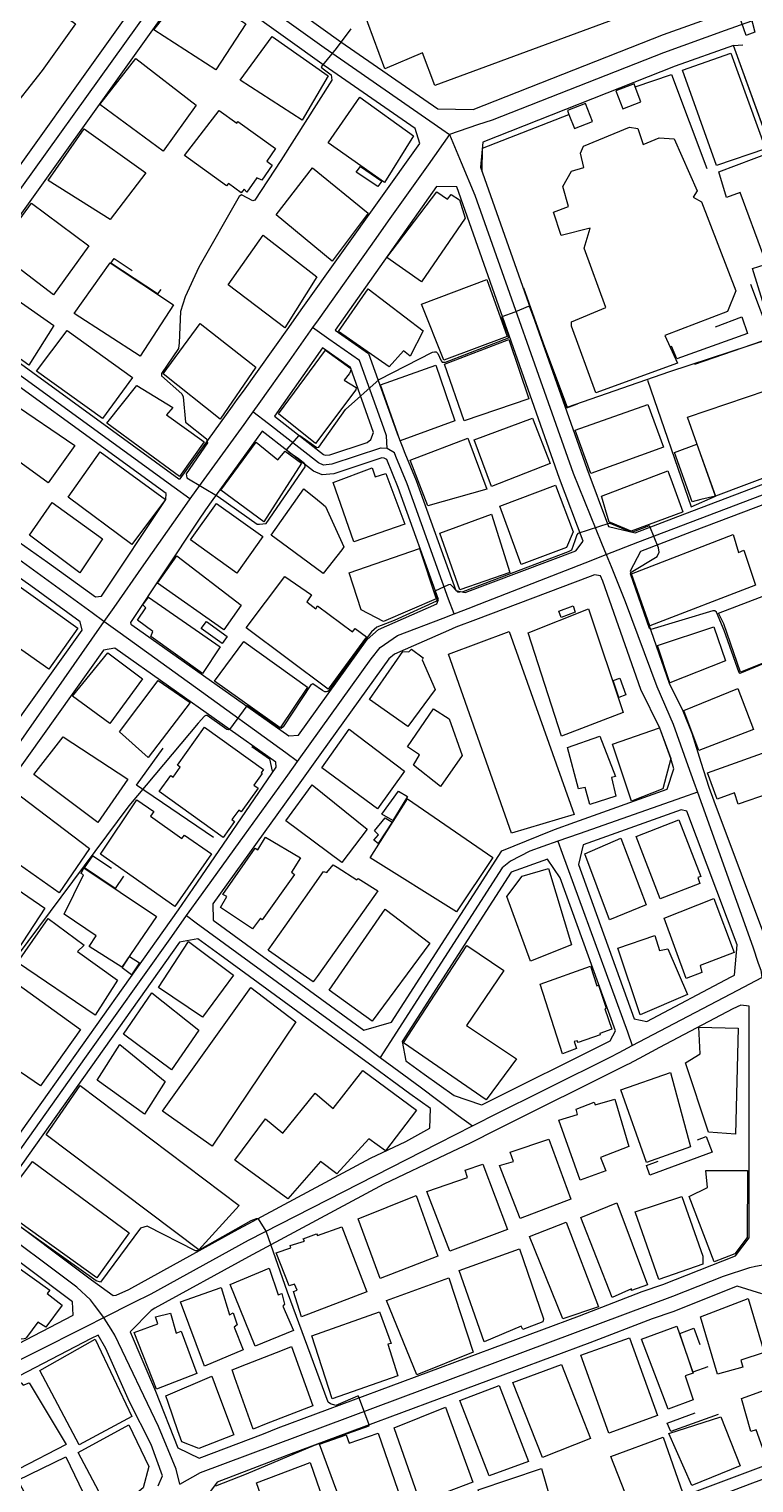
# Model space of a CAD drawing. Header units: millimetres. Extents: x 198785 to 203305, y 542885 to 545889.
# Drawn here: x 202691.4 to 202841.5, y 545394.1 to 545694.9 of the extents above; entities that cross this region are included whole.
import ezdxf

# ---------------------------------------------------------------- set-up
doc = ezdxf.new("R2010")
doc.units = ezdxf.units.MM
for name, pattern in [('FENCE_25K', [54.3, 28.7, -9.2, -16.4]), ('HIDDEN_BULD_25K', [28.8, 18.4, -10.4]), ('HIDDEN_IN_25K', [56.5, 36.5, -20])]:
    doc.linetypes.add(name, pattern=pattern)
for name, color, linetype in [('A0013114', 253, 'Continuous'), ('A0013117', 253, 'Continuous'), ('A0023217', 253, 'Continuous'), ('A0033324', 253, 'Continuous'), ('A0043325', 253, 'Continuous'), ('B0014111', 253, 'Continuous'), ('B0014112', 253, 'Continuous'), ('B0014113', 253, 'Continuous'), ('B0014116', 253, 'Continuous'), ('B0014118', 253, 'Continuous'), ('B0024120', 253, 'Continuous'), ('B0024127', 253, 'Continuous'), ('F0017111', 253, 'Continuous'), ('F0017114', 253, 'Continuous'), ('F0047224', 253, 'Continuous')]:
    doc.layers.add(name, color=color, linetype=linetype)

msp = doc.modelspace()

# ---------------------------------------------------------------- linework, layer by layer
at = {"layer": 'A0013114'}
msp.add_lwpolyline([(202867.13, 545609.73), (202857.78, 545634.9), (202837.28, 545691.47)], dxfattribs=at)
at = {"layer": 'A0013117'}
for points in [[(202807.19, 545769.35), (202760.49, 545753.95), (202756.7, 545748.99), (202753.49, 545744.68), (202750.94, 545741.26), (202735.77, 545720.89), (202733.11, 545714.88), (202733.58, 545708.37), (202756, 545692.26), (202776.08, 545678.4), (202783.36, 545678.26), (202822.76, 545693.76), (202833.84, 545697.68)], [(202674.59, 545645.76), (202719.27, 545708.29), (202719.23, 545711.97), (202704.56, 545721.76), (202702.51, 545723.13), (202698.8, 545725.79), (202675.79, 545742.27), (202673.86, 545741.76), (202629.01, 545678.17), (202629.08, 545677.39), (202673.84, 545645.5), (202674.59, 545645.76)], [(202722.76, 545601.85), (202733.57, 545616.86), (202734.55, 545618.23), (202735.81, 545620), (202745.19, 545633.16), (202747.79, 545636.81), (202772.33, 545671.24), (202771.41, 545674.33), (202752.54, 545687.35), (202727.59, 545705.28), (202724.25, 545704.93), (202677.77, 545639.9), (202675.92, 545637.38), (202676.44, 545635.25), (202707.93, 545612.36), (202722.42, 545601.83), (202722.76, 545601.85)], [(202837.28, 545691.47), (202825.21, 545687.2), (202785.35, 545671.52), (202784.9, 545666.29), (202806.88, 545603.98), (202811.39, 545591.99), (202816.95, 545590.68), (202827.17, 545594.58), (202867.13, 545609.73)], [(202781.72, 545578.29), (202804.66, 545586.93), (202806.14, 545588.9), (202801.25, 545601.93), (202779.97, 545662.24), (202775.82, 545662.33), (202754.82, 545632.58), (202761.72, 545627.74), (202766.96, 545613.13), (202767.65, 545611.19), (202768.68, 545608.59), (202769.27, 545607.12), (202771.57, 545601.5), (202779.79, 545578.73), (202781.72, 545578.29)], [(202706.43, 545577.53), (202719.78, 545597.54), (202719.82, 545598.77), (202674.01, 545632.07), (202672.02, 545632.02), (202658.33, 545612.76), (202659.04, 545610.31), (202659.16, 545610.21), (202669.06, 545602.97), (202678.56, 545596.32), (202684.67, 545592.04), (202695.3, 545584.6), (202705.22, 545577.39), (202706.43, 545577.53)], [(202762.78, 545611.43), (202757.97, 545624.87), (202752.22, 545628.9), (202742.26, 545614.79), (202752.43, 545606.86), (202752.77, 545606.71), (202753.69, 545606.8), (202761.42, 545609.35), (202762.23, 545609.94), (202762.78, 545611.43)], [(202747.22, 545548.82), (202761.47, 545568.62), (202763.81, 545570.69), (202775.85, 545575.97), (202776.2, 545576.89), (202767.83, 545600.06), (202765.48, 545605.83), (202764.98, 545606.12), (202764.48, 545606.15), (202754.51, 545602.86), (202752.09, 545602.63), (202750.35, 545603.42), (202739.73, 545611.69), (202729.17, 545597.05), (202727.98, 545595.41), (202726.55, 545593.27), (202712.42, 545572.11), (202712.5, 545571.79), (202712.75, 545571.59), (202745.2, 545548.64), (202747.22, 545548.82)], [(202869.98, 545606.53), (202828.59, 545590.84), (202817.99, 545586.8), (202815.85, 545582.75), (202823.99, 545559.54), (202826.81, 545553.81), (202828.66, 545549.19), (202830.53, 545543.19), (202832.14, 545538.05), (202833.2, 545535.23), (202844.55, 545505), (202847.64, 545504.32), (202858.85, 545508.88), (202899.06, 545523.66)], [(202667.63, 545521.78), (202702.43, 545570.53), (202702.06, 545572.27), (202691.81, 545579.72), (202681.57, 545586.89), (202679.53, 545586.64), (202645.54, 545538.96), (202645.78, 545536.02), (202666.23, 545521.57), (202667.63, 545521.78)], [(202760.77, 545487.75), (202766.48, 545489.44), (202789.32, 545524.85), (202797, 545527.97), (202800.24, 545529.29), (202804.42, 545530.78), (202823.57, 545537.62), (202824.9, 545541.86), (202824.32, 545543.97), (202822.01, 545550.26), (202818.08, 545558.21), (202810.22, 545580.69), (202809.72, 545581.74), (202808.53, 545581.99), (202807.57, 545581.61), (202783.87, 545572.69), (202779.79, 545571.15), (202778.27, 545570.48), (202767.08, 545565.58), (202765.95, 545564.57), (202752.01, 545545.21), (202747.48, 545538.91), (202729.48, 545513.9), (202729.56, 545510.52), (202760.77, 545487.75)], [(202679.22, 545454.75), (202681.43, 545455), (202719.38, 545508.38), (202722.4, 545512.63), (202725.45, 545517.09), (202742.58, 545542.19), (202742.52, 545543.19), (202709.19, 545566.77), (202706.85, 545566.39), (202672.14, 545517.77), (202668.87, 545513.19), (202659.75, 545500.42), (202646.09, 545481.65), (202645.93, 545478.11), (202679.22, 545454.75)], [(202819.33, 545489.54), (202836.76, 545498.78), (202837.49, 545499.15), (202838, 545505.38), (202827.6, 545533.09), (202826.47, 545533.35), (202806.15, 545526.09), (202805.21, 545522.05), (202816.71, 545490.09), (202819.33, 545489.54)], [(202785.16, 545472.29), (202811.73, 545485.52), (202812.82, 545487.61), (202801.42, 545519.3), (202798.79, 545523.15), (202791.23, 545520.42), (202768.66, 545485.44), (202769.45, 545481.41), (202773.21, 545478.66), (202779.46, 545474.21), (202784.89, 545472.36), (202785.16, 545472.29)], [(202709.51, 545432.95), (202712.07, 545434.09), (202734, 545446.15), (202762.16, 545461.25), (202769.42, 545464.7), (202774.41, 545467.48), (202774.53, 545471.58), (202770.28, 545474.6), (202766.61, 545477.29), (202762.7, 545480.15), (202758.61, 545483.14), (202733.49, 545501.46), (202730.97, 545503.31), (202726.36, 545506.67), (202722.57, 545505.96), (202684.28, 545452.12), (202684.61, 545450.86), (202704.38, 545436.07), (202708.88, 545432.89), (202709.51, 545432.95)], [(202726.64, 545399.17), (202740, 545404.24), (202743.05, 545405.49), (202805.4, 545428.67), (202818.4, 545433.66), (202822.64, 545435.1), (202837.7, 545441.1), (202840.5, 545444.79), (202840.51, 545492.75), (202838.8, 545492.93), (202837.15, 545492.19), (202821.96, 545484.14), (202817.72, 545481.9), (202815.55, 545480.73), (202815.36, 545480.63), (202788.33, 545467.17), (202782.73, 545464.38), (202777.66, 545461.97), (202764.87, 545455.89), (202736.86, 545440.88), (202717.46, 545430.21), (202716.75, 545429.78), (202712.39, 545425.36), (202717.59, 545413.07), (202722.22, 545401.33), (202726.64, 545399.17)], [(202588.41, 545397.62), (202611.53, 545397.85), (202634.22, 545398.03), (202635.2, 545398.13), (202639.23, 545398.52), (202645.44, 545400.08), (202700.59, 545428.81), (202700.43, 545431.53), (202681.17, 545445.94), (202678.71, 545447.78), (202676.4, 545449.4), (202642.24, 545473.37), (202642.05, 545473.49), (202639.73, 545473.35), (202608.38, 545428.66), (202604.75, 545423.49), (202587.58, 545399.01), (202587.62, 545398.39), (202588.41, 545397.62)], [(202843.13, 545433.2), (202838.02, 545434.76), (202824.72, 545429.47), (202820.44, 545428.01), (202807.52, 545423.05), (202745.17, 545399.87), (202730.42, 545394.23), (202727.56, 545390.42), (202727.56, 545389.98), (202738.75, 545360.72)], [(202718.19, 545393.5), (202719.06, 545395.56), (202716.71, 545402.01), (202712.25, 545410.87), (202707.37, 545421.89), (202705.76, 545424.67), (202704.29, 545423.98), (202644.65, 545392.91)], [(202738.75, 545360.72), (202741.11, 545359.88), (202762.74, 545368.08), (202766.93, 545369.67), (202771.91, 545371.4), (202782.28, 545375), (202794.24, 545379.72), (202797.53, 545381.02), (202800.33, 545382), (202823.93, 545390.3), (202827.19, 545391.45), (202829.76, 545392.42), (202852.94, 545401.14)]]:
    msp.add_lwpolyline(points, dxfattribs=at)
at = {"layer": 'A0023217'}
for points in [[(202928.03, 545729.5), (202925.34, 545728.45), (202869.1, 545706.55), (202852.85, 545700.75), (202835.56, 545694.57), (202822.76, 545690), (202787.3, 545676.05), (202784.31, 545675.04), (202778.49, 545673.07)], [(202673.5, 545639.06), (202675.25, 545641.62), (202676.8, 545643.89), (202721.76, 545706.61), (202723.28, 545708.73), (202724.86, 545710.91)], [(202724.86, 545710.91), (202730.59, 545706.83), (202752.54, 545691.05), (202776.92, 545674.16), (202778.49, 545673.07)], [(202778.49, 545673.07), (202774.06, 545666.83), (202765.79, 545655.18), (202763.23, 545651.57), (202751.27, 545634.71), (202750.14, 545633.11)], [(202778.49, 545673.07), (202780.93, 545667.26), (202783.75, 545660.54), (202804.06, 545602.98), (202809.95, 545588.54), (202810.92, 545586.18)], [(202724.7, 545597.7), (202721.5, 545600.03), (202673.91, 545634.62), (202673.5, 545639.06)], [(202750.14, 545633.11), (202748.67, 545631.05), (202745.26, 545626.24), (202739, 545617.42), (202737.8, 545615.72)], [(202765.58, 545608.09), (202765.43, 545610.74), (202764.87, 545612.28), (202759.84, 545626.31), (202753.52, 545630.74), (202750.14, 545633.11)], [(202737.8, 545615.72), (202736.73, 545614.21), (202735.9, 545613.05), (202725.97, 545599.44), (202724.7, 545597.7)], [(202765.58, 545608.09), (202764.36, 545608.16), (202764.22, 545608.17), (202754.1, 545604.83), (202752.43, 545604.67), (202751.39, 545605.14), (202740.99, 545613.24), (202737.8, 545615.72)], [(202810.92, 545586.18), (202817.47, 545588.74), (202868.55, 545608.13), (202885.12, 545614.42)], [(202779.42, 545573.88), (202778.31, 545576.94), (202769.7, 545600.78), (202767.38, 545606.48), (202767.08, 545607.21), (202765.58, 545608.09)], [(202724.7, 545597.7), (202723.12, 545595.44), (202715.14, 545584.03), (202708.98, 545575.23), (202706.95, 545572.33)], [(202706.95, 545572.33), (202704.48, 545574.12), (202683.16, 545589.53), (202680.5, 545591.45)], [(202779.42, 545573.88), (202782.9, 545575.21), (202783.36, 545575.39), (202806.58, 545584.48), (202810.92, 545586.18)], [(202810.92, 545586.18), (202811.92, 545583.71), (202814.88, 545576.46), (202821.38, 545558.86), (202824.78, 545551.1), (202827.84, 545542.55), (202829.08, 545539.08), (202829.82, 545537.02)], [(202747.05, 545543.36), (202749.65, 545546.99), (202762.25, 545564.57), (202764.15, 545566.94), (202767.74, 545569.41), (202777.15, 545573.01), (202779.42, 545573.88)], [(202706.95, 545572.33), (202704.4, 545568.69), (202685.08, 545541.06), (202669.8, 545519.85), (202668.24, 545517.69)], [(202747.05, 545543.36), (202744.62, 545545.11), (202725.88, 545558.66), (202710.29, 545569.92), (202706.95, 545572.33)], [(202724.03, 545511.46), (202727.13, 545515.76), (202736.03, 545528.09), (202745.02, 545540.55), (202747.05, 545543.36)], [(202829.82, 545537.02), (202826.72, 545535.93), (202805.3, 545528.4), (202800.88, 545526.85)], [(202829.82, 545537.02), (202830.78, 545534.31), (202841.26, 545505), (202842.4, 545501.65), (202842.92, 545500.15), (202843.15, 545498.62)], [(202800.88, 545526.85), (202797.82, 545525.77), (202795.11, 545524.82), (202791.12, 545522.74), (202789.42, 545521.31), (202765.53, 545484.27), (202764.15, 545482.13)], [(202800.88, 545526.85), (202801.79, 545524.35), (202815.3, 545487.41), (202816.33, 545484.58)], [(202680.44, 545450.16), (202682.18, 545452.61), (202703.01, 545481.9), (202720.98, 545507.17), (202724.03, 545511.46)], [(202724.03, 545511.46), (202726.06, 545509.98), (202759.69, 545485.44), (202760.77, 545484.65), (202764.15, 545482.13)], [(202816.33, 545484.58), (202820.65, 545486.84), (202838.15, 545496), (202843.15, 545498.62)], [(202783.22, 545467.95), (202785.16, 545468.94), (202786.75, 545469.73), (202811.73, 545482.17), (202813.61, 545483.16), (202816.33, 545484.58)], [(202764.15, 545482.13), (202767.98, 545479.28), (202772.4, 545476), (202780.31, 545470.12), (202783.22, 545467.95)], [(202706.93, 545428.28), (202713.09, 545431.38), (202716.75, 545433.22), (202736.86, 545444.28), (202776.24, 545464.38), (202783.22, 545467.95)], [(202706.93, 545428.28), (202705, 545430.86), (202704.16, 545431.99), (202701.33, 545434.58), (202682.86, 545448.36), (202680.44, 545450.16)], [(202722.65, 545393.83), (202726.95, 545396.26), (202824.72, 545432.7), (202835.17, 545436.85), (202840.65, 545438.67), (202841.84, 545438.9), (202844.5, 545439.42), (202845.05, 545439.44)], [(202642.23, 545395.86), (202645.13, 545397.31), (202681.43, 545415.45), (202703.44, 545426.53), (202706.93, 545428.28)], [(202722.65, 545393.83), (202721.92, 545396.92), (202718.22, 545405.77), (202709.23, 545424.67), (202708.44, 545425.92), (202707, 545428.19), (202706.93, 545428.28)], [(202828.04, 545389.12), (202830.72, 545390.13), (202841.3, 545394.08), (202855.27, 545399.3), (202859.03, 545400.7)]]:
    msp.add_lwpolyline(points, dxfattribs=at)
at = {"layer": 'A0033324', "linetype": 'HIDDEN_IN_25K', "flags": 128}
msp.add_lwpolyline([(202870.75, 545611.48), (202867.13, 545609.73), (202857.78, 545634.9), (202837.28, 545691.47), (202841.44, 545691.74), (202855.96, 545651.64), (202861.53, 545636.28), (202870.75, 545611.48)], dxfattribs=at)
at = {"layer": 'A0043325'}
msp.add_lwpolyline([(202840.02, 545693.63), (202839.91, 545693.59), (202837.94, 545699.07), (202837.99, 545699.09), (202840.27, 545699.85), (202841.71, 545694.25), (202840.02, 545693.63)], dxfattribs=at)
at = {"layer": 'B0014111'}
for points in [[(202828.98, 545703.01), (202775.47, 545683.22), (202772.86, 545689.96), (202765.1, 545686.65), (202756.89, 545708.95), (202818.27, 545731.5), (202828.98, 545703.01)], [(202701.09, 545695.96), (202694.13, 545686.32), (202686.77, 545676.96), (202678.09, 545664.82), (202674.83, 545667.44), (202674.25, 545666.63), (202662.03, 545675.41), (202665.96, 545681.17), (202669.36, 545678.82), (202672.14, 545682.84), (202670.49, 545683.84), (202672.76, 545687.07), (202672.04, 545687.57), (202678.13, 545696.67), (202679.79, 545695.46), (202686.98, 545706.1), (202701.09, 545695.96)], [(202843.92, 545670.12), (202833.78, 545666.63), (202826.69, 545686.38), (202836.72, 545689.92), (202843.92, 545670.12)], [(202817.48, 545674.32), (202818.55, 545670.99), (202821.9, 545672.41), (202824.99, 545672.21), (202829.73, 545661.44), (202828.94, 545660.14), (202830.66, 545659.16), (202837.77, 545640.72), (202836.01, 545636.43), (202823.03, 545631.51), (202825.71, 545625.78), (202808.75, 545619.61), (202803.71, 545633.44), (202803.77, 545634.34), (202810.83, 545637.25), (202806.37, 545649.56), (202807.6, 545653.68), (202801.59, 545652.18), (202799.98, 545657), (202803.11, 545658.2), (202801.97, 545662.28), (202803.74, 545665.52), (202806.3, 545666.25), (202805.62, 545669.23), (202806.24, 545670.64), (202815.77, 545674.6), (202817.48, 545674.32)], [(202845.18, 545669.46), (202851.85, 545650.96), (202843.56, 545647.86), (202838.68, 545661.06), (202835.79, 545660.07), (202834.23, 545665.35), (202845.18, 545669.46)], [(202775.87, 545661.2), (202778.05, 545659.72), (202778.8, 545660.64), (202780.54, 545659.56), (202781.76, 545655.78), (202772.66, 545642.57), (202765.5, 545647.63), (202775.87, 545661.2)], [(202856.3, 545635.75), (202845.33, 545631.97), (202841.23, 545645.37), (202851.7, 545648.64), (202856.3, 545635.75)], [(202759.11, 545620.23), (202750.74, 545609.17), (202743.09, 545615.25), (202752.82, 545628.45), (202758.03, 545624.66), (202758.01, 545624.03), (202757.68, 545623.52), (202756.71, 545622.23), (202759.14, 545620.71), (202759.11, 545620.23)], [(202865.61, 545610.29), (202833.58, 545598.27), (202827.72, 545614.56), (202848.11, 545621.46), (202847.64, 545623.1), (202859.99, 545627.59), (202865.61, 545610.29)], [(202830.5, 545597.52), (202828.73, 545597.09), (202825.09, 545607.29), (202829.68, 545609.02), (202833.53, 545598.26), (202830.5, 545597.52)], [(202826.7, 545594.94), (202816.07, 545590.98), (202811.79, 545592.78), (202811.55, 545592.88), (202810.79, 545595.41), (202810, 545598.01), (202809.93, 545598.25), (202823.68, 545603.5), (202823.9, 545602.9), (202824.57, 545601.07), (202826.8, 545594.98), (202826.7, 545594.94)], [(202802.7, 545587.61), (202793.33, 545584.1), (202788.9, 545596.17), (202800.41, 545600.51), (202804.08, 545590.87), (202802.7, 545587.61)], [(202706.62, 545589.4), (202701.93, 545582.36), (202691.57, 545590.18), (202696.23, 545596.94), (202706.62, 545589.4)], [(202837.19, 545590.3), (202838.29, 545586.59), (202839.38, 545587.08), (202841.8, 545579.8), (202819.98, 545571.41), (202816.16, 545582.18), (202837.19, 545590.3)], [(202735.34, 545575.69), (202731.74, 545570.58), (202718.05, 545580.21), (202722.03, 545585.87), (202735.34, 545575.69)], [(202814.41, 545553.48), (202801.69, 545548.62), (202794.74, 545569.97), (202807.23, 545574.93), (202814.41, 545553.48)], [(202740.41, 545527.66), (202747.66, 545523.39), (202745.78, 545520.42), (202746.41, 545519.97), (202739.73, 545510.57), (202739.33, 545510.9), (202737.72, 545508.73), (202731.09, 545513.15), (202732.4, 545515.43), (202731.58, 545515.82), (202738.25, 545525.42), (202738.82, 545525.05), (202740.41, 545527.66)], [(202830.75, 545499.69), (202827.5, 545498.48), (202822.89, 545510.94), (202833.23, 545515.02), (202837.39, 545503.86), (202830.36, 545501.14), (202830.75, 545499.69)], [(202821.01, 545507.35), (202821.96, 545504.27), (202823.69, 545504.61), (202827.75, 545495.15), (202817.95, 545490.93), (202813.3, 545504.71), (202821.01, 545507.35)], [(202807.66, 545500.97), (202808.99, 545496.95), (202809.34, 545497.1), (202810.9, 545492.31), (202810.63, 545492.2), (202812.1, 545487.94), (202809.58, 545487.09), (202809.69, 545486.8), (202805.13, 545485.2), (202804.93, 545485.57), (202804.32, 545485.42), (202804.8, 545483.99), (202801.9, 545482.84), (202797.23, 545497.28), (202807.66, 545500.97)], [(202838.26, 545488.18), (202837.72, 545466.25), (202832.08, 545466.63), (202827.33, 545480.97), (202830.37, 545482.89), (202830.09, 545488.4), (202838.26, 545488.18)], [(202828.37, 545463.64), (202819.29, 545460.35), (202813.94, 545475.43), (202824.22, 545478.97), (202828.37, 545463.64)], [(202812.74, 545473.48), (202815.61, 545463.71), (202809.72, 545461.38), (202810.82, 545458.66), (202805.54, 545456.73), (202801.12, 545469.12), (202805, 545470.33), (202804.73, 545471.41), (202808.44, 545472.84), (202808.67, 545472.29), (202812.74, 545473.48)], [(202803.6, 545452.81), (202793.11, 545448.76), (202788.81, 545459.74), (202791.76, 545460.59), (202791.07, 545462.51), (202799.03, 545465.17), (202803.6, 545452.81)], [(202837.56, 545441.47), (202833.25, 545439.8), (202828.09, 545453.37), (202831.9, 545455.22), (202831.58, 545458.69), (202840.16, 545458.72), (202840.1, 545444.86), (202837.56, 545441.47)], [(202830.94, 545439.31), (202821.8, 545436.15), (202816.93, 545450.16), (202826.55, 545453.34), (202830.91, 545441), (202830.94, 545439.31)], [(202839.23, 545418.05), (202833.97, 545416.61), (202830.42, 545428.43), (202840.32, 545432.27), (202843.6, 545421.07), (202838.8, 545419.48), (202839.23, 545418.05)], [(202828.94, 545411.25), (202823.74, 545409.36), (202818.25, 545423.82), (202825.52, 545426.51), (202828.91, 545416.81), (202827.25, 545416.22), (202828.94, 545411.25)], [(202712.72, 545407.85), (202701.81, 545401.93), (202693.65, 545417.31), (202705.15, 545423.79), (202712.72, 545407.85)], [(202847.46, 545414.65), (202848.62, 545410.9), (202850.19, 545411.42), (202852.47, 545404.19), (202850.33, 545400.55), (202844.29, 545398.52), (202841.95, 545405.05), (202840.87, 545404.7), (202838.92, 545411.54), (202847.46, 545414.65)], [(202714.21, 545392.37), (202707.67, 545388.95), (202701.59, 545400.35), (202712.08, 545406.07), (202716.22, 545397.51), (202715.07, 545393.07), (202714.21, 545392.37)], [(202707.47, 545385.65), (202702.63, 545380.05), (202692.66, 545388.16), (202689.1, 545394.67), (202699.07, 545399.45), (202704.41, 545388.32), (202707.47, 545385.65)]]:
    msp.add_lwpolyline(points, dxfattribs=at)
at = {"layer": 'B0014112'}
for points in [[(202712.87, 545622.8), (202706.65, 545614.29), (202693.02, 545624.09), (202699.35, 545632.49), (202712.87, 545622.8)], [(202727.68, 545609.48), (202722.56, 545602.33), (202707.52, 545613.34), (202713.77, 545621.15), (202721.2, 545616.58), (202719.91, 545615.07), (202727.68, 545609.48)], [(202719.67, 545597.58), (202712.7, 545588.23), (202699.56, 545598.07), (202706.14, 545607.39), (202719.67, 545597.58)], [(202739.81, 545589.93), (202734.48, 545582.33), (202724.88, 545589.24), (202730.23, 545596.75), (202739.81, 545589.93)], [(202848.6, 545565.76), (202838.69, 545561.81), (202835.28, 545571.86), (202834.19, 545574.04), (202844.1, 545577.85), (202845.16, 545575.63), (202848.6, 545565.76)], [(202835.63, 545564.18), (202824.12, 545559.61), (202821.54, 545567.32), (202833.21, 545571.24), (202835.63, 545564.18)], [(202714.91, 545560.43), (202708.15, 545551.2), (202700.41, 545556.89), (202707.79, 545565.85), (202714.91, 545560.43)], [(202724.83, 545555.53), (202716.12, 545544.18), (202710.17, 545549.5), (202718.15, 545560.12), (202724.83, 545555.53)], [(202841.39, 545549.98), (202830.13, 545545.65), (202826.97, 545553.89), (202838.16, 545558.46), (202841.39, 545549.98)], [(202822.67, 545537.68), (202816.16, 545535.11), (202812.21, 545546.94), (202821.95, 545550.28), (202824.31, 545543.97), (202822.67, 545537.68)], [(202812.01, 545540), (202812.92, 545536.19), (202807.52, 545534.42), (202806.56, 545537.96), (202805.17, 545537.67), (202802.89, 545546.26), (202809.62, 545548.61), (202812.82, 545540.26), (202812.01, 545540)], [(202849.91, 545537.96), (202844.88, 545536.07), (202844.68, 545536.74), (202838.22, 545534.55), (202837.47, 545536.89), (202833.9, 545535.54), (202831.92, 545540.98), (202847.16, 545546.44), (202849.91, 545537.96)], [(202761.42, 545529.33), (202756.2, 545522.42), (202744.6, 545531.08), (202750.08, 545538.52), (202761.42, 545529.33)], [(202830.33, 545518.13), (202822.09, 545514.93), (202817.15, 545527.84), (202825.95, 545531.26), (202830.49, 545519.57), (202829.87, 545519.33), (202830.33, 545518.13)], [(202819.21, 545513.68), (202811.6, 545510.6), (202806.53, 545524.25), (202813.95, 545527.49), (202819.21, 545513.68)], [(202709.76, 545498.07), (202705.14, 545490.87), (202689.07, 545501.76), (202695.38, 545510.83), (202702.84, 545505.33), (202701.51, 545504), (202709.76, 545498.07)], [(202733.77, 545499.17), (202727.36, 545490.43), (202718.26, 545496.55), (202724.45, 545506.13), (202733.77, 545499.17)], [(202726.6, 545487.76), (202720.94, 545479.54), (202710.98, 545486.96), (202716.88, 545495.51), (202726.6, 545487.76)], [(202819.45, 545435.06), (202816.19, 545433.91), (202816.13, 545434.21), (202812.14, 545432.46), (202805.69, 545448.99), (202813.1, 545452.02), (202819.45, 545435.06)], [(202809.31, 545430.52), (202801.95, 545428.04), (202795.07, 545445.07), (202802.62, 545448), (202809.31, 545430.52)], [(202698.3, 545430.87), (202694.93, 545426.28), (202693.29, 545427.36), (202690.94, 545424.14), (202690.71, 545423.97), (202690.44, 545423.89), (202689.96, 545423.85), (202689.41, 545423.98), (202677.59, 545432.46), (202684.26, 545442.16), (202695.74, 545433.95), (202695.18, 545433.28), (202698.3, 545430.87)], [(202797.78, 545427.38), (202793.66, 545425.85), (202793.33, 545426.48), (202785.68, 545423.28), (202780.5, 545438.03), (202792.98, 545442.5), (202797.96, 545428.06), (202797.78, 545427.38)], [(202794.81, 545398.52), (202786.69, 545395.56), (202780.59, 545411.12), (202788.76, 545414.22), (202794.81, 545398.52)], [(202838.63, 545397.59), (202828.65, 545393.58), (202823.9, 545404.32), (202834.65, 545407.77), (202838.63, 545397.59)], [(202826.72, 545392.13), (202816.32, 545388.28), (202811.87, 545399.57), (202822.73, 545403.56), (202826.72, 545392.13)], [(202800.51, 545386.79), (202794.12, 545384.66), (202793.75, 545386.09), (202791.54, 545385.46), (202791.99, 545384.07), (202788.8, 545383.1), (202787.55, 545386.59), (202786.4, 545386.33), (202784.44, 545392.63), (202797.53, 545397.03), (202800.51, 545386.79)]]:
    msp.add_lwpolyline(points, dxfattribs=at)
at = {"layer": 'B0014113'}
for points in [[(202736.34, 545695.99), (202730.14, 545686.42), (202717.29, 545694.73), (202724.5, 545703.9), (202736.34, 545695.99)], [(202753.4, 545685.19), (202747.97, 545676.03), (202735.18, 545684.34), (202741.78, 545693.37), (202753.4, 545685.19)], [(202726.05, 545679.16), (202719.18, 545669.65), (202706.08, 545679.27), (202713.57, 545688.8), (202726.05, 545679.16)], [(202771.04, 545672.78), (202765.05, 545663.12), (202753.36, 545671.33), (202759.92, 545680.83), (202771.04, 545672.78)], [(202730.81, 545678.04), (202734.44, 545675.41), (202734.66, 545675.76), (202742.44, 545670.21), (202740.68, 545667.57), (202741.8, 545666.71), (202739.61, 545663.64), (202738.57, 545664.14), (202736.53, 545661.14), (202736, 545661.73), (202735.36, 545661.03), (202732.75, 545662.94), (202732.34, 545662.43), (202723.62, 545668.71), (202730.81, 545678.04)], [(202715.6, 545665.14), (202708.22, 545655.48), (202695.43, 545663.53), (202702.85, 545674.25), (202715.6, 545665.14)], [(202761.67, 545656.8), (202754.21, 545646.86), (202742.61, 545656.43), (202750.11, 545666.2), (202761.67, 545656.8)], [(202703.84, 545650.07), (202696.54, 545639.9), (202684.63, 545648.93), (202691.92, 545658.89), (202703.84, 545650.07)], [(202751.03, 545643.6), (202744.38, 545633.05), (202732.67, 545641.98), (202739.94, 545652.26), (202751.03, 545643.6)], [(202721.35, 545637.84), (202714.42, 545627.22), (202700.76, 545636.02), (202708.23, 545646.55), (202721.35, 545637.84)], [(202696.59, 545633.56), (202691.38, 545625.37), (202677.16, 545635.58), (202682.45, 545643.42), (202696.59, 545633.56)], [(202790.42, 545631.31), (202777.3, 545626.37), (202772.7, 545637.98), (202786.19, 545643.05), (202790.42, 545631.31)], [(202773.05, 545632.44), (202770.36, 545627.18), (202768.95, 545628.29), (202766.02, 545624.97), (202755.48, 545632.31), (202761.67, 545641.13), (202773.05, 545632.44)], [(202738.36, 545624.9), (202730.98, 545614.14), (202719.18, 545623.58), (202726.84, 545633.95), (202738.36, 545624.9)], [(202794.9, 545618.4), (202781.52, 545613.82), (202777.43, 545625.54), (202790.79, 545630.64), (202794.9, 545618.4)], [(202779.57, 545613.85), (202768.27, 545609.7), (202764.19, 545621.27), (202775.66, 545625.35), (202779.57, 545613.85)], [(202700.94, 545608.7), (202695.38, 545600.99), (202682.92, 545610.07), (202687.74, 545617.66), (202700.94, 545608.7)], [(202822.76, 545608.38), (202807.71, 545602.9), (202804.52, 545611.9), (202819.56, 545617.24), (202822.76, 545608.38)], [(202799.29, 545604.99), (202787.18, 545600.21), (202783.6, 545609.89), (202795.66, 545614.35), (202799.29, 545604.99)], [(202738.45, 545609.45), (202742.97, 545605.79), (202744.47, 545607.58), (202747.83, 545605.04), (202740.07, 545592.93), (202731.13, 545599.49), (202738.45, 545609.45)], [(202786.21, 545599.69), (202773.99, 545596.25), (202770.37, 545605.72), (202782.25, 545610.22), (202786.21, 545599.69)], [(202762.5, 545604.09), (202763.13, 545602.27), (202765.32, 545602.91), (202769.21, 545592.48), (202758.68, 545588.8), (202754.43, 545601.04), (202762.5, 545604.09)], [(202756.18, 545587.15), (202752.36, 545582.25), (202743.62, 545588.68), (202741.6, 545590.17), (202748.32, 545599.78), (202751.18, 545597.46), (202751.92, 545596.86), (202752.81, 545596.13), (202756.64, 545587.74), (202756.18, 545587.15)], [(202790.96, 545582.42), (202780.63, 545578.88), (202776.46, 545590.56), (202787.18, 545594.49), (202790.96, 545582.42)], [(202701.56, 545570.92), (202695.52, 545562.45), (202674, 545577.56), (202680.06, 545586.27), (202701.56, 545570.92)], [(202775.73, 545577.01), (202764.85, 545572.3), (202760.23, 545574.71), (202757.7, 545582.35), (202772.27, 545587.41), (202775.73, 545577.01)], [(202748.92, 545576.37), (202750.79, 545574.96), (202751.19, 545575.52), (202758.38, 545570.19), (202758.95, 545570.85), (202761.31, 545569.17), (202753.39, 545558.32), (202736.4, 545571), (202744.37, 545581.65), (202749.95, 545577.86), (202748.92, 545576.37)], [(202731, 545567.09), (202727.33, 545561.52), (202716.68, 545569.18), (202717.07, 545570.27), (202713.87, 545572.56), (202715.63, 545575.16), (202715.03, 545575.77), (202716.14, 545577.35), (202731, 545567.09)], [(202804.26, 545532.37), (202791.29, 545528.53), (202778.3, 545565.52), (202790.82, 545570.27), (202804.26, 545532.37)], [(202749.12, 545558.71), (202743.41, 545550.31), (202729.83, 545559.98), (202735.91, 545568.18), (202749.12, 545558.71)], [(202770.61, 545566.61), (202773.02, 545564.79), (202772.83, 545564.41), (202775.52, 545558.21), (202769.84, 545550.58), (202761.91, 545556.15), (202768.81, 545566.13), (202770.04, 545566.02), (202770.61, 545566.61)], [(202781.11, 545544.57), (202776.61, 545538.15), (202771.02, 545542.58), (202772.24, 545544.74), (202769.76, 545546.36), (202775.18, 545554.21), (202778.4, 545552.18), (202781.11, 545544.57)], [(202739.73, 545540.86), (202738, 545538.46), (202738.86, 545537.84), (202735.34, 545532.94), (202734.86, 545533.29), (202733.44, 545531.31), (202733.97, 545530.92), (202731.6, 545527.64), (202718.41, 545537.14), (202720.8, 545540.46), (202721.26, 545540.12), (202722.75, 545542.18), (202722.18, 545542.59), (202727.75, 545550.48), (202739.95, 545541.69), (202739.48, 545541.03), (202739.73, 545540.86)], [(202769.14, 545541.31), (202763.6, 545533.58), (202752.04, 545542), (202757.73, 545550.06), (202769.14, 545541.31)], [(202711.88, 545539.72), (202705.71, 545530.73), (202692.42, 545540.67), (202698.54, 545548.47), (202711.88, 545539.72)], [(202703.98, 545525.33), (202697.7, 545516.15), (202681.18, 545527.77), (202688.16, 545537.31), (202703.98, 545525.33)], [(202716.61, 545532.04), (202723.05, 545527.42), (202723.62, 545528.1), (202729.2, 545524.23), (202721.65, 545513.32), (202706.22, 545524.2), (202713.75, 545535.42), (202717.25, 545532.97), (202716.61, 545532.04)], [(202787.42, 545523.45), (202779.91, 545512.23), (202762.09, 545523.44), (202769.82, 545535.62), (202787.42, 545523.45)], [(202694.73, 545513.01), (202688.97, 545504.25), (202672.15, 545514.99), (202678.17, 545524.33), (202694.73, 545513.01)], [(202755.21, 545521.47), (202759.29, 545518.89), (202759.56, 545519.17), (202763.63, 545516.56), (202763.16, 545515.91), (202751.08, 545498.85), (202750.28, 545497.73), (202750.28, 545497.73), (202741.02, 545504.22), (202740.92, 545504.3), (202744.45, 545509.3), (202752.4, 545520.58), (202753.1, 545520.38), (202754.42, 545521.97), (202755.21, 545521.47)], [(202717.86, 545511.26), (202710.62, 545500.76), (202703.92, 545505.07), (202705.34, 545507.27), (202698.75, 545511.73), (202702.75, 545519.92), (202702.21, 545520.19), (202702.78, 545521.37), (202717.86, 545511.26)], [(202803.72, 545505.43), (202795.25, 545502.01), (202790.35, 545515.4), (202793.5, 545519.63), (202798.99, 545521.18), (202803.72, 545505.43)], [(202774.44, 545505.79), (202762.46, 545489.64), (202753.59, 545496.05), (202765.17, 545512.78), (202774.44, 545505.79)], [(202792.36, 545481.84), (202786.04, 545473.36), (202768.96, 545485.11), (202782.09, 545505.3), (202789.72, 545500.11), (202782, 545488.72), (202792.36, 545481.84)], [(202702.07, 545487.89), (202693.85, 545476.25), (202676.08, 545488.33), (202684.91, 545500.22), (202702.07, 545487.89)], [(202746.64, 545489.5), (202729.36, 545463.73), (202719.08, 545470.99), (202737.34, 545496.59), (202746.64, 545489.5)], [(202719.64, 545477.14), (202715.38, 545470.35), (202705.56, 545477.39), (202710.24, 545484.76), (202719.64, 545477.14)], [(202760.54, 545479.41), (202771.66, 545471.18), (202765.23, 545462.78), (202761.81, 545465.3), (202755.15, 545458), (202751.76, 545460.57), (202745.05, 545452.84), (202734.02, 545460.89), (202740.38, 545469.38), (202743.98, 545466.47), (202750.68, 545474.71), (202754.43, 545471.54), (202760.54, 545479.41)], [(202734.94, 545451.46), (202726.62, 545442.28), (202694.97, 545466.1), (202702.06, 545476.28), (202734.94, 545451.46)], [(202712.14, 545445.79), (202705.45, 545436.54), (202685.05, 545451.11), (202692.15, 545460.56), (202712.14, 545445.79)], [(202790.47, 545446.49), (202778.55, 545442.03), (202773.79, 545454.38), (202782.24, 545457.3), (202781.73, 545458.78), (202785.4, 545460.05), (202790.47, 545446.49)], [(202776.08, 545441.02), (202764.13, 545436.39), (202759.6, 545448.69), (202771.57, 545453.58), (202776.08, 545441.02)], [(202756.2, 545447.1), (202761.34, 545433.65), (202747.84, 545428.47), (202746.18, 545433.69), (202746.92, 545433.98), (202746.41, 545435.17), (202745.31, 545434.83), (202742.63, 545441.69), (202745.67, 545442.74), (202745.5, 545443.2), (202748.45, 545444.13), (202748.21, 545444.6), (202750.92, 545445.6), (202751.14, 545445.26), (202756.2, 545447.1)], [(202741.14, 545438.52), (202743.04, 545432.99), (202743.79, 545433.29), (202744.34, 545431.08), (202743.95, 545430.64), (202746.16, 545425.63), (202738.25, 545422.39), (202733.1, 545435.14), (202741.14, 545438.52)], [(202783.35, 545421.12), (202771.74, 545416.44), (202765.47, 545431.82), (202778.33, 545436.51), (202783.35, 545421.12)], [(202731.22, 545434.5), (202732.96, 545428.85), (202733.73, 545429.29), (202734.5, 545426.8), (202733.91, 545426.34), (202735.77, 545421.63), (202727.8, 545418.21), (202722.8, 545431.58), (202731.22, 545434.5)], [(202720.73, 545429.22), (202721.87, 545425.04), (202722.94, 545425.47), (202726.21, 545416.69), (202717.85, 545413.46), (202713.19, 545425.22), (202718.13, 545427.01), (202717.65, 545428.41), (202720.73, 545429.22)], [(202767.77, 545416.22), (202754.16, 545411.47), (202749.99, 545424.52), (202764, 545429.48), (202766.41, 545422.95), (202765.74, 545422.78), (202767.77, 545416.22)], [(202821.56, 545408.05), (202811.45, 545404.38), (202805.7, 545420.5), (202815.73, 545424.13), (202821.56, 545408.05)], [(202740.52, 545406.28), (202737.81, 545405.23), (202734.08, 545415.83), (202733.49, 545417.51), (202736.45, 545418.66), (202743.89, 545421.54), (202745.81, 545422.29), (202750.18, 545410.05), (202740.52, 545406.28)], [(202807.7, 545403.25), (202797.71, 545399.37), (202791.62, 545414.83), (202801.67, 545418.56), (202807.7, 545403.25)], [(202689.84, 545414.82), (202690.24, 545414.32), (202691.48, 545414.79), (202699.1, 545402.05), (202689.26, 545396.93), (202683.17, 545407.11), (202684.16, 545407.76), (202682.39, 545410.41), (202685.03, 545411.44), (202684.47, 545412.43), (202685.23, 545413.73), (202686.3, 545414.51), (202687.55, 545415.09), (202688.86, 545414.99), (202689.84, 545414.82)], [(202733.86, 545404.02), (202726.57, 545401.18), (202723.1, 545402.57), (202722.28, 545404.89), (202720.22, 545410.74), (202719.73, 545412.13), (202729.26, 545416.16), (202729.95, 545414.32), (202733.79, 545404.19), (202733.86, 545404.02)], [(202783.32, 545394.25), (202772.38, 545390.13), (202767.02, 545405.48), (202777.67, 545409.75), (202783.32, 545394.25)], [(202763.72, 545404.35), (202769.17, 545388.55), (202758.05, 545384.48), (202751.6, 545402.11), (202757.08, 545404.06), (202757.68, 545402.28), (202763.72, 545404.35)], [(202755.03, 545382.69), (202743.9, 545378.84), (202738.56, 545394.12), (202749.63, 545398.32), (202755.03, 545382.69)]]:
    msp.add_lwpolyline(points, dxfattribs=at)
at = {"layer": 'B0014116', "linetype": 'HIDDEN_BULD_25K', "flags": 128}
for points in [[(202764.51, 545663.39), (202763.65, 545662.28), (202759.14, 545665.28), (202760.05, 545666.45), (202764.51, 545663.39)], [(202718.73, 545641.03), (202718.03, 545640.08), (202708.39, 545646.45), (202709.04, 545647.4), (202718.73, 545641.03)], [(202840.18, 545631.88), (202825.57, 545626.63), (202824.26, 545629.72), (202838.99, 545635.36), (202840.18, 545631.88)], [(202804.53, 545574.24), (202801.61, 545573.13), (202801.14, 545574.44), (202804.1, 545575.54), (202804.53, 545574.24)], [(202732.45, 545569.19), (202731.41, 545567.73), (202727.11, 545570.85), (202728.19, 545572.28), (202732.45, 545569.19)], [(202814.98, 545557.16), (202813.54, 545556.62), (202812.38, 545560.09), (202813.74, 545560.61), (202814.98, 545557.16)], [(202769.79, 545536.11), (202766.72, 545531.14), (202764.51, 545532.42), (202767.91, 545537.24), (202769.79, 545536.11)], [(202710.98, 545519.65), (202709.27, 545517.07), (202702.96, 545521.31), (202704.66, 545523.84), (202710.98, 545519.65)], [(202714.34, 545501.68), (202712.63, 545499.19), (202710.69, 545500.65), (202712.26, 545503), (202714.34, 545501.68)], [(202832.84, 545462.48), (202819.98, 545457.75), (202819.28, 545459.76), (202829.02, 545463.4), (202828.63, 545464.63), (202831.64, 545465.75), (202832.84, 545462.48)], [(202831.94, 545418.13), (202828.87, 545417.01), (202826.13, 545424.99), (202829.08, 545426.08), (202831.94, 545418.13)], [(202834.08, 545408.23), (202824.28, 545404.74), (202823.55, 545406.42), (202833.37, 545410.14), (202834.08, 545408.23)]]:
    msp.add_lwpolyline(points, dxfattribs=at)
at = {"layer": 'B0014118', "linetype": 'HIDDEN_BULD_25K', "flags": 128}
msp.add_lwpolyline([(202766.63, 545530.8), (202763.7, 545526.37), (202762.82, 545527.04), (202763.8, 545528.19), (202762.97, 545529.03), (202765.15, 545531.71), (202766.63, 545530.8)], dxfattribs=at)
at = {"layer": 'B0024120', "linetype": 'FENCE_25K', "flags": 128}
for points in [[(202816.89, 545682.96), (202824.46, 545685.46), (202845.02, 545630.92), (202802.68, 545616.48), (202785.23, 545665.48), (202785.3, 545670.24), (202803.2, 545677.24)], [(202729.62, 545527.62), (202713.67, 545538.45), (202725.62, 545554.94), (202741.22, 545543.87), (202741.75, 545541.36)]]:
    msp.add_lwpolyline(points, dxfattribs=at)
at = {"layer": 'B0024127'}
for points in [[(202814.39, 545678.35), (202818.12, 545679.8), (202816.89, 545682.96), (202816.68, 545683.53), (202812.95, 545682.08), (202814.39, 545678.35)], [(202804.33, 545674.32), (202808.06, 545675.76), (202806.61, 545679.49), (202802.88, 545678.05), (202803.2, 545677.24), (202804.33, 545674.32)]]:
    msp.add_lwpolyline(points, dxfattribs=at)
at = {"layer": 'F0017111'}
for points, elevation in [([(202849.75, 545566.18), (202838.59, 545561.55), (202838.43, 545561.66), (202835.32, 545570.46), (202833.77, 545574.21), (202833.38, 545574.55), (202833, 545574.49), (202820.18, 545570.63), (202819.91, 545570.85), (202815.93, 545582.16), (202816.1, 545582.49), (202821.45, 545585.75), (202821.9, 545586.69), (202821.76, 545587.52), (202819.97, 545591.98), (202819.8, 545592.08), (202816.35, 545590.78), (202816.11, 545590.78), (202811.71, 545592.59), (202811.47, 545592.6), (202805.02, 545590.55), (202804.86, 545590.25), (202804.4, 545588.98), (202803.72, 545587.06), (202803.07, 545586.74), (202791.23, 545582.22), (202781.27, 545578.43), (202780.62, 545578.37), (202780.24, 545578.37), (202778.7, 545579.97), (202778.25, 545579.91), (202775.48, 545578.62), (202775.48, 545578.43), (202775.87, 545576.95), (202775.8, 545576.5), (202767.04, 545572.55), (202763.44, 545571.14), (202762.35, 545570.18), (202758.81, 545565.55), (202753.58, 545558.03), (202753.29, 545557.81), (202753.02, 545557.73), (202752.69, 545557.73), (202752.17, 545558.02), (202750.17, 545559.43), (202749.79, 545559.24), (202744.04, 545550.51), (202743.62, 545550.18), (202743.26, 545550.21), (202736.67, 545554.81), (202736.53, 545554.83), (202732.94, 545549.98), (202732.73, 545549.88), (202732.41, 545549.95), (202728.31, 545552.85), (202728.04, 545552.86), (202727.76, 545552.75), (202726.48, 545551.31), (202712.1, 545534.15), (202688.81, 545502.89)], 40), ([(202730.08, 545393.46), (202736.44, 545395.94), (202750.54, 545401.91), (202761.88, 545405.92), (202761.88, 545406.12), (202759.67, 545412.03), (202759.47, 545412.03), (202754.96, 545410.12), (202753.86, 545410.42), (202753.36, 545410.82), (202744.95, 545433.54), (202740.55, 545446.16), (202738.95, 545448.7), (202738.45, 545448.7), (202737.35, 545448.31), (202726.74, 545442.29), (202726.17, 545442.09), (202725.9, 545442.11), (202715.91, 545447.21), (202714.5, 545446.79), (202706.22, 545435.64), (202705.31, 545435.89), (202685.76, 545449.85)], 30)]:
    msp.add_lwpolyline(points, dxfattribs=dict(at, elevation=elevation))
at = {"layer": 'F0017114', "elevation": 50}
msp.add_lwpolyline([(202758.04, 545694.91), (202754.99, 545690.85), (202751.91, 545687.1), (202752.06, 545686.87), (202753.99, 545685.41), (202754.14, 545684.33), (202743.59, 545667.7), (202738.18, 545659.5), (202737.79, 545659.35), (202735.41, 545660.58), (202734.94, 545660.27), (202726.62, 545645.64), (202723.77, 545639.51), (202722.77, 545636.43), (202722.53, 545629.97), (202722.38, 545628.81), (202718.84, 545623.65), (202718.84, 545623.12), (202723.07, 545619.42), (202723.38, 545618.8), (202723.85, 545613.54), (202728.16, 545610.08), (202728.39, 545609.31), (202724, 545602.84), (202724.08, 545602.07), (202730.63, 545598.14), (202738.64, 545592.45), (202739.18, 545592.45), (202740.5, 545592.6), (202748.63, 545604.34), (202748.54, 545604.95), (202747.16, 545606.07), (202745.36, 545607.22), (202744.88, 545607.69), (202744.81, 545607.92), (202747.35, 545610.77), (202747.5, 545610.77), (202751.05, 545608.31), (202751.43, 545608.38), (202756.94, 545616.2), (202763.95, 545622.36), (202774.97, 545628.05), (202775.35, 545628.13), (202775.74, 545628.13), (202776.05, 545627.75), (202776.74, 545626.21), (202776.97, 545625.98), (202777.66, 545625.98), (202790.69, 545630.98), (202790.84, 545631.21), (202789.4, 545635.01), (202789.4, 545635.4), (202792.08, 545636.4), (202794.81, 545637.52), (202795.05, 545637.4), (202802.81, 545616.64), (202824.07, 545624.04), (202857.15, 545634.89)], dxfattribs=at)
at = {"layer": 'F0047224'}
msp.add_lwpolyline([(202819.47, 545622.21), (202828.48, 545596.04), (202833.58, 545598.27)], dxfattribs=at)

doc.saveas('drawing.dxf')
